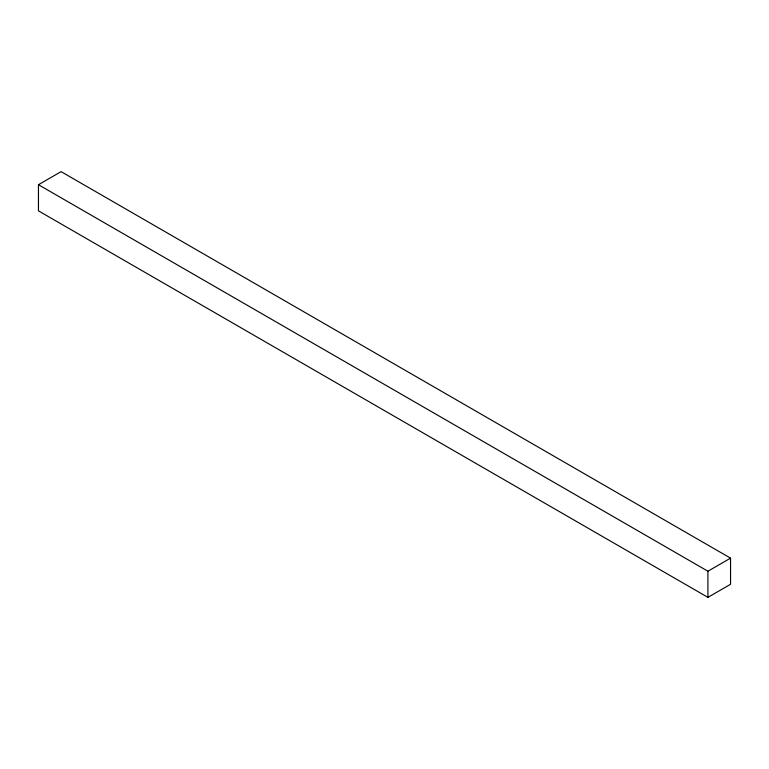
<?xml version="1.0" encoding="UTF-8"?>
<svg xmlns="http://www.w3.org/2000/svg" width="769" height="769" viewBox="0 0 769 769"><rect width="100%" height="100%" fill="white"/><g stroke="black" fill="none" stroke-linecap="round" stroke-linejoin="round"><path stroke-width="1.15" d="M38.45 184.714L61.087 171.641L730.55 558.15L730.55 584.286L707.913 597.359L38.45 210.85L38.45 184.714L707.913 571.223L730.55 558.15M707.913 571.223L707.913 597.359"/></g></svg>
